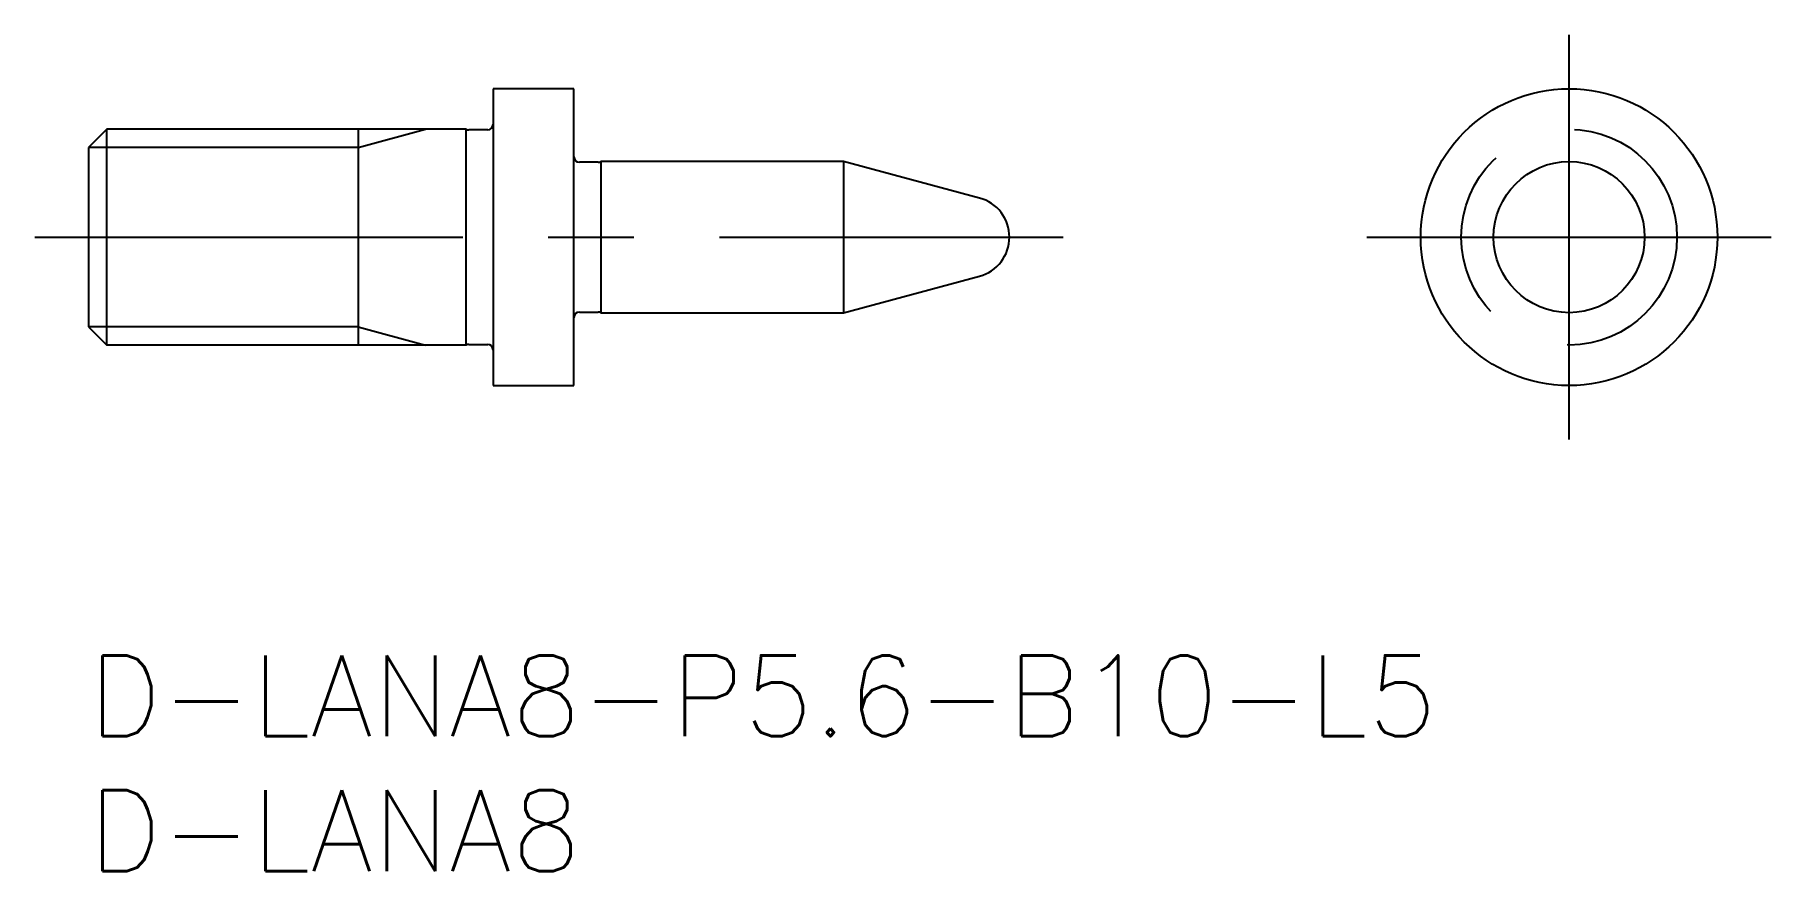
# Model space of a CAD drawing. Extents: x -2 to 62.4, y -8 to 23.
import ezdxf

# ---------------------------------------------------------------- set-up
doc = ezdxf.new("R2010")
doc.units = 0
doc.header["$LTSCALE"] = 0.5
doc.linetypes.add('CENTER', pattern=[50.8, 31.75, -6.35, 6.35, -6.35])
doc.linetypes.add('DASHED', pattern=[19.05, 12.7, -6.35])
for name, color, linetype in [('MSM_CENTER', 1, 'CENTER'), ('MSM_CONTINUOUS', 7, 'CONTINUOUS'), ('MSM_DASHED', 4, 'DASHED'), ('MSM_NARROW', 5, 'CONTINUOUS'), ('MSM_PART_NUMBER', 7, 'CONTINUOUS')]:
    doc.layers.add(name, color=color, linetype=linetype)
doc.styles.get("Standard").update_dxf_attribs({"font": 'txt.shx', "height": 0.5, "bigfont": 'bigfont.shx'})

# ---------------------------------------------------------------- blocks, each defined once
blk = doc.blocks.new('*U18')
at = {"layer": 'MSM_PART_NUMBER'}
blk.add_text('D-LANA8-P5.6-B10-L5', height=3, dxfattribs=at).set_placement((0, -3))
blk = doc.blocks.new('*U19')
at = {"layer": 'MSM_PART_NUMBER'}
blk.add_text('D-LANA8', height=3, dxfattribs=at).set_placement((0, -8))

msp = doc.modelspace()

# ---------------------------------------------------------------- linework, layer by layer
at = {"layer": 'MSM_CENTER'}
for p, q in [((54.91, 8), (54.91, 23)), ((-2, 15.5), (36.151, 15.5)), ((47.41, 15.5), (62.41, 15.5))]:
    msp.add_line(p, q, dxfattribs=at)
at = {"layer": 'MSM_CONTINUOUS'}
for p, q in [((18, 21), (15, 21)), ((15, 21), (15, 10)), ((18, 10), (18, 21)), ((0.676, 19.5), (0, 18.823)), ((14, 19.5), (0.676, 19.5)), ((0.676, 11.5), (0.676, 19.5)), ((10, 19.5), (10, 11.5)), ((14, 11.5), (14, 19.5)), ((14.8, 19.475), (14.097, 19.475)), ((0, 18.823), (0, 12.177)), ((18.903, 18.275), (18.2, 18.275)), ((28, 18.3), (19, 18.3)), ((19, 18.3), (19, 12.7)), ((33.042, 16.949), (28, 18.3)), ((28, 18.3), (28, 12.7)), ((28, 12.7), (33.042, 14.051)), ((18.2, 12.725), (18.903, 12.725)), ((19, 12.7), (28, 12.7)), ((0, 12.177), (0.676, 11.5)), ((14, 11.5), (0.676, 11.5)), ((14.097, 11.525), (14.8, 11.525)), ((15, 10), (18, 10))]:
    msp.add_line(p, q, dxfattribs=at)
for radius in [5.5, 2.8]:
    msp.add_circle((54.91, 15.5), radius, dxfattribs=at)
for centre, radius, start, end in [((14.097, 19.675), 0.2, 241.04498, 270), ((14.8, 19.675), 0.2, 270, 0), ((18.2, 18.475), 0.2, 180, 270), ((18.903, 18.475), 0.2, 270, 298.95502), ((32.654, 15.5), 1.5, 285, 75), ((18.2, 12.525), 0.2, 90, 180), ((18.903, 12.525), 0.2, 61.04498, 90), ((14.097, 11.325), 0.2, 90, 118.95502), ((14.8, 11.325), 0.2, 0, 90)]:
    msp.add_arc(centre, radius, start, end, dxfattribs=at)
at = {"layer": 'MSM_DASHED'}
msp.add_circle((54.91, 15.5), 4, dxfattribs=at)
at = {"layer": 'MSM_NARROW'}
for p, q in [((10, 18.823), (12.5, 19.5)), ((10, 18.823), (0, 18.823)), ((10, 12.177), (0, 12.177)), ((10, 12.177), (12.5, 11.5))]:
    msp.add_line(p, q, dxfattribs=at)

# ---------------------------------------------------------------- block references
at = {"layer": 'MSM_CONTINUOUS'}
for name in ['*U18', '*U19']:
    msp.add_blockref(name, (0, 0), dxfattribs=at)

doc.saveas('drawing.dxf')
